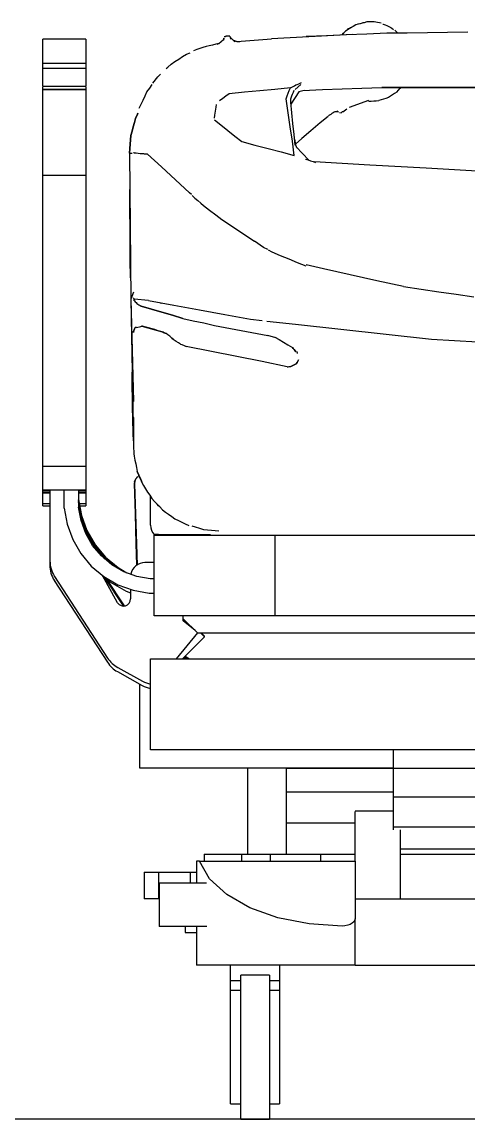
# Model space of a CAD drawing. Header units: millimetres. Extents: x 3552052 to 4144896, y -707811 to -630695.
# Drawn here: x 3664224 to 3664654, y -700186 to -699130 of the extents above; entities that cross this region are included whole.
import ezdxf

# ---------------------------------------------------------------- set-up
doc = ezdxf.new("R2010")
doc.units = ezdxf.units.MM
doc.header["$LTSCALE"] = 6
doc.header["$MEASUREMENT"] = 0
doc.layers.add('EQP', color=6, linetype='CONTINUOUS', lineweight=0)
doc.layers.add('MEP_HVAC_RA_DUCT', color=1, linetype='CONTINUOUS', lineweight=0)

msp = doc.modelspace()

# ---------------------------------------------------------------- linework, layer by layer
at = {"layer": 'EQP', "lineweight": -3}
for p, q in [((3664550.7, -699131.7), (3664552.9, -699130.7)), ((3664552.9, -699130.7), (3664554.2, -699130.8)), ((3664542.5, -699142.3), (3664464.6, -699146.5)), ((3664532.6, -699142.5), (3664533.9, -699140.9)), ((3664533.9, -699140.9), (3664534.4, -699140.5)), ((3664537.9, -699137.8), (3664538.9, -699136.6)), ((3664538.9, -699136.6), (3664541.3, -699135.6)), ((3664540.1, -699136.1), (3664540.6, -699135.7)), ((3664548.1, -699132.2), (3664547.8, -699132.4)), ((3664549.9, -699131.9), (3664548.1, -699132.2)), ((3664580.6, -699136.1), (3664582.1, -699137.4)), ((3664583.3, -699138), (3664586, -699140.6)), ((3664285.8, -699146.7), (3664244.5, -699146.7)), ((3664244.5, -699146.8), (3664244.5, -699146.7)), ((3664244.5, -699154.3), (3664244.5, -699146.8)), ((3664285.8, -699146.7), (3664285.8, -699146.8)), ((3664285.8, -699146.8), (3664285.8, -699154.3)), ((3664412.5, -699151.4), (3664414.1, -699150.9)), ((3664414.1, -699150.9), (3664418.3, -699147.1)), ((3664418.7, -699146.7), (3664419.3, -699145.9)), ((3664420.4, -699144.3), (3664420.9, -699143.6)), ((3664427.5, -699147.3), (3664431.2, -699149.1)), ((3664431.2, -699149.1), (3664464.6, -699146.5)), ((3664431.2, -699149.1), (3664434.1, -699148.9)), ((3664244.5, -699170.1), (3664244.5, -699154.3)), ((3664285.8, -699154.3), (3664285.8, -699170.1)), ((3664382.7, -699161.1), (3664386.4, -699159.9)), ((3664382.7, -699161.1), (3664386.3, -699160)), ((3664285.8, -699170), (3664244.5, -699170)), ((3664244.5, -699174.5), (3664244.5, -699170.1)), ((3664285.8, -699170.1), (3664285.8, -699174.5)), ((3664244.5, -699191.5), (3664244.5, -699174.5)), ((3664244.5, -699174.5), (3664285.8, -699174.5)), ((3664285.8, -699174.5), (3664285.8, -699191.5)), ((3664350.5, -699189.2), (3664355.1, -699182.9)), ((3664357.9, -699180.4), (3664355.1, -699182.9)), ((3664285.8, -699192.3), (3664244.5, -699192.3)), ((3664244.5, -699195.3), (3664244.5, -699192.3)), ((3664285.8, -699192.3), (3664285.8, -699195.3)), ((3664493, -699190.4), (3664487.4, -699195.1)), ((3664285.8, -699195.3), (3664244.5, -699195.3)), ((3664244.5, -699277.7), (3664244.5, -699195.3)), ((3664244.5, -699195.3), (3664285.8, -699195.3)), ((3664285.8, -699195.3), (3664285.8, -699277.7)), ((3664490.8, -699197.4), (3664483.3, -699209.3)), ((3664483.2, -699207), (3664483.3, -699209.1)), ((3664529.2, -699216.9), (3664527.4, -699216.1)), ((3664533.4, -699216.7), (3664537.1, -699213.7)), ((3664558, -699205.8), (3664539.3, -699212.4)), ((3664558.3, -699206.4), (3664556.9, -699206.2)), ((3664520.5, -699219.7), (3664519.5, -699220.6)), ((3664530.1, -699217.2), (3664531.6, -699217.5)), ((3664329.4, -699239.3), (3664329.4, -699239.3)), ((3664486.9, -699243.1), (3664487.7, -699248.4)), ((3664487.8, -699247.2), (3664487.5, -699247.1)), ((3664488.4, -699250.2), (3664500.6, -699263.1)), ((3664244.5, -699557.7), (3664244.5, -699277.7)), ((3664244.5, -699277.7), (3664285.8, -699277.7)), ((3664285.8, -699277.7), (3664285.8, -699557.7)), ((3664457.1, -699347.2), (3664448.2, -699341)), ((3664461, -699349), (3664457.1, -699347.2)), ((3664461.5, -699349.4), (3664464.9, -699351.5)), ((3664329, -699376.4), (3664328.7, -699358.8)), ((3664478.1, -699356.9), (3664478.4, -699357)), ((3664331.7, -699390.3), (3664329.2, -699396.9)), ((3664331.7, -699396), (3664331.7, -699395.6)), ((3664329.2, -699396.9), (3664331.7, -699495.2)), ((3664346.1, -699398.3), (3664332.6, -699396.9)), ((3664357.6, -699400.4), (3664358.4, -699400.6)), ((3664444.3, -699416.2), (3664455.8, -699417.5)), ((3664332.1, -699427.2), (3664331.7, -699428.2)), ((3664331.7, -699428.2), (3664332.1, -699427.2)), ((3664334.6, -699424.1), (3664333.3, -699424.3)), ((3664334.6, -699424.1), (3664339, -699423.1)), ((3664340.5, -699423), (3664339.9, -699422.9)), ((3664339.9, -699422.9), (3664359.3, -699428.3)), ((3664340.5, -699423), (3664340.9, -699423)), ((3664343.9, -699423.7), (3664343.6, -699423.9)), ((3664349.9, -699425.5), (3664349.8, -699425.5)), ((3664349.9, -699425.5), (3664349.8, -699425.5)), ((3664349.9, -699425.5), (3664352.1, -699426.2)), ((3664331.7, -699428.6), (3664331.7, -699428.9)), ((3664331.7, -699428.9), (3664331.7, -699428.6)), ((3664331.1, -699502.4), (3664331.3, -699516.1)), ((3664331.4, -699517.2), (3664331.3, -699516.1)), ((3664244.5, -699580.4), (3664244.5, -699557.7)), ((3664244.5, -699557.7), (3664285.8, -699557.7)), ((3664285.8, -699557.7), (3664285.8, -699580.4)), ((3664332.9, -699572.7), (3664333.3, -699571.1)), ((3664336, -699567.9), (3664335.1, -699568.4)), ((3664335.1, -699568.4), (3664335.8, -699568)), ((3664337.3, -699567.2), (3664336.4, -699567.4)), ((3664337.3, -699567.2), (3664336.4, -699567.4)), ((3664336.8, -699567.3), (3664337.1, -699567.1)), ((3664337.2, -699567.1), (3664336.8, -699567.3)), ((3664337.5, -699568), (3664336.9, -699566.1)), ((3664338.9, -699570.7), (3664337.5, -699568)), ((3664244.5, -699580.4), (3664285.8, -699580.4)), ((3664244.5, -699580.7), (3664244.5, -699580.4)), ((3664244.5, -699582), (3664244.5, -699580.7)), ((3664244.5, -699580.7), (3664251.4, -699580.7)), ((3664244.5, -699582.2), (3664251.4, -699582.2)), ((3664244.5, -699583.2), (3664244.5, -699582.3)), ((3664244.5, -699583.2), (3664251.4, -699583.2)), ((3664244.5, -699593.5), (3664244.5, -699583.2)), ((3664251.2, -699583.2), (3664251.2, -699652.6)), ((3664251.4, -699580.4), (3664251.4, -699648.6)), ((3664265.2, -699598.1), (3664265.2, -699580.4)), ((3664279, -699580.4), (3664279, -699596.9)), ((3664279, -699580.7), (3664285.8, -699580.7)), ((3664279, -699582.2), (3664285.8, -699582.2)), ((3664279, -699583.2), (3664285.8, -699583.2)), ((3664285.8, -699580.4), (3664285.8, -699580.7)), ((3664285.8, -699580.7), (3664285.8, -699582)), ((3664285.8, -699582.3), (3664285.8, -699583.2)), ((3664285.8, -699583.2), (3664285.8, -699593.5)), ((3664244.5, -699595.7), (3664244.5, -699593.5)), ((3664244.5, -699593.5), (3664251.2, -699593.5)), ((3664244.5, -699595.7), (3664251.2, -699595.7)), ((3664279, -699589.6), (3664281.7, -699604.9)), ((3664281.7, -699605.4), (3664279, -699590.1)), ((3664281.7, -699606.8), (3664279, -699591.5)), ((3664281.7, -699607.2), (3664279, -699592)), ((3664279.7, -699593.5), (3664285.8, -699593.5)), ((3664280, -699595.7), (3664285.8, -699595.7)), ((3664285.8, -699593.5), (3664285.8, -699595.7)), ((3664348.1, -699614.3), (3664348.1, -699586.8)), ((3664355.9, -699595.8), (3664354.5, -699594.1)), ((3664357.1, -699596.7), (3664355.9, -699595.8)), ((3664265.2, -699598.1), (3664267.9, -699613.5)), ((3664281.3, -699609.9), (3664279, -699596.9)), ((3664281.7, -699604.9), (3664287, -699619.6)), ((3664281.7, -699605.4), (3664281.7, -699604.9)), ((3664287, -699620), (3664281.7, -699605.4)), ((3664281.7, -699607.2), (3664281.7, -699606.8)), ((3664287, -699621.4), (3664281.7, -699606.8)), ((3664369.1, -699606.4), (3664368.6, -699606.1)), ((3664267.9, -699613.5), (3664273.3, -699628.2)), ((3664285.8, -699622.3), (3664281.3, -699609.9)), ((3664287, -699621.9), (3664281.7, -699607.2)), ((3664292.4, -699633.8), (3664285.8, -699622.3)), ((3664287, -699619.6), (3664294.8, -699633.1)), ((3664287, -699620), (3664287, -699619.6)), ((3664294.8, -699633.6), (3664287, -699620)), ((3664287, -699621.9), (3664287, -699621.4)), ((3664294.8, -699635), (3664287, -699621.4)), ((3664294.8, -699635.5), (3664287, -699621.9)), ((3664351.6, -699622.9), (3664351.6, -699623.8)), ((3664351.6, -699623.8), (3664468.3, -699623.8)), ((3664351.6, -699701.5), (3664351.6, -699623.8)), ((3664468.3, -699623.8), (3664468.3, -699623.9)), ((3664468.3, -699623.9), (3665127.6, -699623.9)), ((3664468.3, -699701.6), (3664468.3, -699623.9)), ((3664273.3, -699628.2), (3664281.1, -699641.7)), ((3664300.9, -699643.9), (3664292.4, -699633.8)), ((3664294.8, -699633.1), (3664304.9, -699645.1)), ((3664294.8, -699633.6), (3664294.8, -699633.1)), ((3664304.9, -699645.6), (3664294.8, -699633.6)), ((3664294.8, -699635.5), (3664294.8, -699635)), ((3664304.9, -699647), (3664294.8, -699635)), ((3664304.3, -699646.8), (3664294.8, -699635.5)), ((3664281.1, -699641.7), (3664291.2, -699653.7)), ((3664311.1, -699652.4), (3664300.9, -699643.9)), ((3664304.9, -699645.1), (3664316.9, -699655.1)), ((3664304.9, -699645.6), (3664304.9, -699645.1)), ((3664316.9, -699655.6), (3664304.9, -699645.6)), ((3664312.2, -699653.1), (3664304.9, -699647)), ((3664291.2, -699653.7), (3664303.1, -699663.7)), ((3664322.5, -699659.1), (3664311.1, -699652.4)), ((3664316.9, -699655.1), (3664325.5, -699660.2)), ((3664316.9, -699655.6), (3664316.9, -699655.1)), ((3664323.3, -699659.3), (3664316.9, -699655.6)), ((3664334.9, -699663.6), (3664322.5, -699659.1)), ((3664351.6, -699650.4), (3664342.8, -699650.4)), ((3664255.6, -699667.6), (3664306.7, -699746.2)), ((3664255.9, -699663.6), (3664306.9, -699742.2)), ((3664316.4, -699689), (3664301.9, -699662.7)), ((3664302.1, -699663), (3664308.9, -699668.8)), ((3664303.1, -699663.7), (3664316.7, -699671.6)), ((3664322.1, -699692.1), (3664304.6, -699665.2)), ((3664305.8, -699666.2), (3664322.7, -699692.1)), ((3664308.9, -699668.8), (3664324.6, -699677.8)), ((3664348, -699665.9), (3664334.9, -699663.6)), ((3664351.6, -699665.9), (3664348, -699665.9)), ((3664316.7, -699671.6), (3664331.4, -699676.9)), ((3664324.6, -699677.8), (3664329, -699679.5)), ((3664329, -699676.1), (3664329, -699685.3)), ((3664331.4, -699676.9), (3664346.8, -699679.6)), ((3664346.8, -699679.6), (3664351.6, -699679.6)), ((3664468.3, -699701.5), (3664351.6, -699701.5)), ((3664379.7, -699704.3), (3664379.7, -699701.5)), ((3665127.6, -699701.6), (3664468.3, -699701.6)), ((3664379.7, -699704.3), (3664393.5, -699718)), ((3664379.7, -699706.3), (3664379.7, -699704.3)), ((3664391.1, -699715.6), (3664379.7, -699706.3)), ((3664373.3, -699742.9), (3664393.6, -699718)), ((3664379, -699742.9), (3664400.1, -699721.8)), ((3664393.5, -699718), (3665195.6, -699718)), ((3664400.1, -699721.8), (3664396.3, -699718)), ((3664397.1, -699718), (3664400.1, -699721)), ((3664400.1, -699721.8), (3664400.1, -699721)), ((3664348.1, -699742.9), (3665233.6, -699742.9)), ((3664348.1, -699830.4), (3664348.1, -699742.9)), ((3664380.6, -699742.9), (3664379.7, -699742.2)), ((3664383, -699742.9), (3664380.6, -699741.3)), ((3664381.4, -699740.5), (3664385.8, -699742.9)), ((3664316.7, -699751.3), (3664340.5, -699764.5)), ((3664316.4, -699755.2), (3664340.3, -699768.5)), ((3664338, -699848.1), (3664338, -699767.2)), ((3665233.6, -699830.4), (3664348.1, -699830.4)), ((3664582.1, -699848.1), (3664582.1, -699830.4)), ((3664582.1, -699848.1), (3664338, -699848.1)), ((3664441.8, -699931), (3664441.8, -699848.1)), ((3664479, -699870.9), (3664479, -699848.1)), ((3664479, -699848.1), (3664582.1, -699848.1)), ((3664582.1, -699875.6), (3664582.1, -699848.1)), ((3664582.1, -699848.1), (3665009.5, -699848.1)), ((3664479, -699900.7), (3664479, -699870.9)), ((3664479, -699870.9), (3664582.1, -699870.9)), ((3664582.1, -699904.5), (3664582.1, -699875.6)), ((3664582.1, -699875.6), (3665009.5, -699875.6)), ((3664582.1, -699889.4), (3664545.2, -699889.4)), ((3664582.1, -699889.4), (3664545.2, -699889.4)), ((3664545.2, -699889.6), (3664545.2, -699889.4)), ((3664545.2, -699937.6), (3664545.2, -699889.7)), ((3664545.2, -699889.7), (3664545.2, -699889.7)), ((3664479, -699931), (3664479, -699900.7)), ((3664479, -699900.7), (3664545.2, -699900.7)), ((3664582.1, -699907.6), (3664582.1, -699904.5)), ((3664582.1, -699904.5), (3665009.5, -699904.5)), ((3664588.6, -699907.6), (3664588.6, -699950.2)), ((3664399.9, -699931), (3664399.9, -699937.6)), ((3664399.9, -699931), (3664435.8, -699931)), ((3664436.2, -699931), (3664463.7, -699931)), ((3664436.2, -699937.6), (3664436.2, -699931)), ((3664463.7, -699931), (3664511.8, -699931)), ((3664463.7, -699937.6), (3664463.7, -699931)), ((3664511.8, -699931), (3664545.2, -699931)), ((3664511.8, -699931), (3664511.8, -699937.6)), ((3665002.9, -699926), (3664588.6, -699926)), ((3664588.6, -699931), (3665002.9, -699931)), ((3664392.5, -699937.6), (3664392.5, -699958.5)), ((3664395.3, -699937.6), (3664392.5, -699937.6)), ((3664395.3, -699937.6), (3664545.2, -699937.6)), ((3664545.2, -699937.6), (3664545.2, -699993)), ((3664342.2, -699948.3), (3664342.2, -699973.9)), ((3664342.2, -699948.3), (3664356, -699948.3)), ((3664356, -699948.3), (3664386.8, -699948.3)), ((3664356, -699948.3), (3664356, -699973.9)), ((3664386.8, -699948.3), (3664393.2, -699948.3)), ((3664386.8, -699958.5), (3664386.8, -699948.3)), ((3664588.6, -699950.2), (3664588.6, -699973.9)), ((3664356.6, -699958.5), (3664356.6, -700000.5)), ((3664356.6, -699958.5), (3664371.2, -699958.5)), ((3664371.2, -699958.5), (3664402.2, -699958.5)), ((3664356, -699973.9), (3664342.2, -699973.9)), ((3664356.6, -699973.9), (3664356, -699973.9)), ((3664545.2, -699973.9), (3665050.4, -699973.9)), ((3664545.2, -700037.7), (3664545.2, -699993)), ((3664371.2, -700000.5), (3664356.6, -700000.5)), ((3664402.3, -700000.5), (3664371.2, -700000.5)), ((3664381.6, -700000.5), (3664381.6, -700006.2)), ((3664381.6, -700006.2), (3664392.6, -700006.2)), ((3664392.5, -700000.5), (3664392.5, -700023.1)), ((3664392.6, -700024.1), (3664392.6, -700037.7)), ((3664532.5, -700037.7), (3664392.6, -700037.7)), ((3664425.2, -700052.4), (3664425.2, -700037.7)), ((3664472.5, -700037.7), (3664472.5, -700052.4)), ((3664545.2, -700037.7), (3664532.5, -700037.7)), ((3664545.2, -700037.7), (3665050.4, -700037.7)), ((3664462.7, -700047.4), (3664435.2, -700047.4)), ((3664435.2, -700116.6), (3664435.2, -700047.4)), ((3664462.7, -700047.4), (3664462.7, -700116.6)), ((3664425.2, -700062.2), (3664425.2, -700052.4)), ((3664425.2, -700052.4), (3664435.2, -700052.4)), ((3664462.7, -700052.4), (3664472.5, -700052.4)), ((3664472.5, -700052.4), (3664472.5, -700062.2)), ((3664435.2, -700062.2), (3664425.2, -700062.2)), ((3664425.2, -700171), (3664425.2, -700062.2)), ((3664435.2, -700062.2), (3664425.2, -700062.2)), ((3664472.5, -700062.2), (3664462.7, -700062.2)), ((3664472.5, -700062.2), (3664462.7, -700062.2)), ((3664472.5, -700062.2), (3664472.5, -700171)), ((3664435.2, -700185.7), (3664435.2, -700116.6)), ((3664462.7, -700116.6), (3664462.7, -700185.7)), ((3664425.2, -700171), (3664435.2, -700171)), ((3664462.7, -700171), (3664472.5, -700171)), ((3664435.2, -700185.7), (3664462.7, -700185.7))]:
    msp.add_line(p, q, dxfattribs=at)
at = {"layer": 'EQP', "lineweight": -3, "flags": 128}
for points in [[(3664556.5, -699130.2), (3664553.8, -699130.9), (3664551.1, -699131.6), (3664548.4, -699132.2), (3664545.7, -699132.9)], [(3664563.4, -699130.2), (3664561.7, -699130.2), (3664560, -699130.2), (3664558.2, -699130.2), (3664556.5, -699130.2)], [(3664570.2, -699131.4), (3664568.5, -699131.1), (3664566.8, -699130.8), (3664565.1, -699130.5), (3664563.4, -699130.2)], [(3664498.1, -699143.9), (3664517.5, -699143.1), (3664536.9, -699142.3), (3664556.3, -699141.5), (3664575.7, -699140.7)], [(3664535.8, -699138.9), (3664533.9, -699141.1), (3664532.7, -699142.5)], [(3664545.7, -699132.9), (3664543.2, -699134.4), (3664540.8, -699135.9), (3664538.3, -699137.4), (3664535.8, -699138.9)], [(3664540.6, -699135.7), (3664541.8, -699135.1), (3664543, -699134.5)], [(3664571.8, -699132.2), (3664572.1, -699132.3), (3664574, -699132.9), (3664575.8, -699133.5)], [(3664575.7, -699140.7), (3664595.2, -699140.5), (3664614.7, -699140.2), (3664634.2, -699140), (3664653.6, -699139.7)], [(3664575.8, -699133.5), (3664577, -699134.2), (3664578.2, -699134.8), (3664579.4, -699135.5), (3664580.6, -699136.1)], [(3664414.1, -699151), (3664411, -699151.7), (3664407.8, -699152.4), (3664404.7, -699153), (3664401.6, -699153.7)], [(3664418.7, -699147.7), (3664418.7, -699147.2), (3664418.7, -699146.7), (3664418.7, -699146.3), (3664418.7, -699145.8)], [(3664420.9, -699144.2), (3664420.4, -699144.3), (3664420, -699144.4), (3664419.5, -699144.5), (3664419.1, -699144.6)], [(3664420.9, -699143.6), (3664421.5, -699143.6), (3664422.1, -699143.5), (3664422.8, -699143.5), (3664423.4, -699143.5)], [(3664420.9, -699143.6), (3664420.9, -699143.7), (3664420.9, -699143.8), (3664420.9, -699143.9), (3664420.9, -699144)], [(3664420.9, -699144), (3664420.9, -699143.9), (3664420.9, -699143.8), (3664420.9, -699143.7), (3664420.9, -699143.6)], [(3664424.6, -699143.9), (3664424.3, -699143.9), (3664424, -699143.8), (3664423.7, -699143.7), (3664423.4, -699143.6)], [(3664424.6, -699143.9), (3664424.8, -699144.7), (3664425, -699145.4), (3664425.2, -699146.1), (3664425.4, -699146.7)], [(3664429.4, -699149.2), (3664428.4, -699148.3), (3664427.5, -699147.3), (3664426.5, -699146.3), (3664425.5, -699145.4)], [(3664427.5, -699147.4), (3664428.8, -699148), (3664430, -699148.5), (3664431.3, -699149.1)], [(3664431.2, -699149.1), (3664431.2, -699149.1), (3664431.2, -699149.1), (3664431.2, -699149.1), (3664431.3, -699149.1)], [(3664431.3, -699149.1), (3664431.2, -699149.1), (3664431.2, -699149.1), (3664431.2, -699149.1), (3664431.2, -699149.1)], [(3664368, -699170.7), (3664371.7, -699168.3), (3664375.4, -699165.9), (3664379, -699163.5), (3664382.7, -699161.1)], [(3664401.6, -699153.7), (3664398.6, -699154.7), (3664395.7, -699155.8), (3664392.7, -699156.8), (3664389.7, -699157.9)], [(3664363.3, -699175.1), (3664364.8, -699173.7), (3664368, -699170.7)], [(3664344.8, -699197.4), (3664347.4, -699193.8), (3664349.9, -699190.2)], [(3664482.8, -699193.6), (3664468, -699195), (3664453.3, -699196.4), (3664438.5, -699197.8), (3664423.8, -699199.2)], [(3664478.8, -699204), (3664479.8, -699201.4), (3664480.8, -699198.8), (3664481.8, -699196.2), (3664482.8, -699193.6)], [(3664482.8, -699193.6), (3664484.1, -699192.9), (3664485.4, -699192.2), (3664486.8, -699191.5), (3664488.1, -699190.8)], [(3664488.1, -699190.8), (3664489.5, -699190.2), (3664490.8, -699189.6), (3664492.2, -699189), (3664493.5, -699188.4)], [(3664494.8, -699196), (3664513.8, -699195.3), (3664532.8, -699194.6), (3664551.7, -699193.9), (3664570.7, -699193.2)], [(3665014.3, -699193.2), (3664903.4, -699193.2), (3664792.5, -699193.2), (3664681.6, -699193.2), (3664570.7, -699193.2)], [(3664570.7, -699193.2), (3664681.6, -699193.2), (3664792.5, -699193.2), (3664903.4, -699193.2), (3665014.3, -699193.2)], [(3664585.2, -699197.8), (3664586.9, -699195.8), (3664588.6, -699193.9), (3664589.3, -699193.2)], [(3664337.4, -699213), (3664339.2, -699209.2), (3664341.1, -699205.3), (3664342.9, -699201.3), (3664344.8, -699197.4)], [(3664423.8, -699199.2), (3664420.8, -699201.5), (3664417.7, -699203.8), (3664414.7, -699206.1)], [(3664486.6, -699258.5), (3664484.7, -699244.9), (3664482.7, -699231.2), (3664480.7, -699217.6), (3664478.8, -699204)], [(3664483.1, -699207.2), (3664483.2, -699206.2), (3664483.3, -699205.2), (3664483.4, -699204.2), (3664483.5, -699203.2)], [(3664483.5, -699203.2), (3664484.3, -699201.4), (3664485, -699199.5), (3664485.7, -699197.6), (3664486.5, -699195.8)], [(3664496.3, -699196.1), (3664494.9, -699196.4), (3664493.5, -699196.7), (3664492.2, -699197.1), (3664490.8, -699197.4)], [(3664577.1, -699202.9), (3664574.8, -699203.7), (3664572.5, -699204.4), (3664570.2, -699205.2), (3664567.8, -699205.9)], [(3664585.2, -699197.8), (3664583.1, -699199.1), (3664581.1, -699200.4), (3664579.1, -699201.6), (3664577.1, -699202.9)], [(3664411.5, -699209.6), (3664411.1, -699212.3), (3664410.5, -699216.1), (3664409.8, -699220), (3664409.4, -699222.6)], [(3664487.5, -699248.7), (3664486.4, -699238.3), (3664485.3, -699228), (3664484.2, -699217.6), (3664483.1, -699207.2)], [(3664558.3, -699206.4), (3664560.7, -699206.3), (3664563.1, -699206.2), (3664565.5, -699206), (3664567.8, -699205.9)], [(3664329.4, -699239.3), (3664330.5, -699235.2), (3664331.6, -699231.1), (3664332.7, -699227), (3664333.8, -699222.9)], [(3664333.7, -699223), (3664332.7, -699227), (3664331.6, -699231.1), (3664330.5, -699235.2), (3664329.4, -699239.3)], [(3664329.4, -699239.3), (3664330.5, -699235.2), (3664331.6, -699231.1), (3664332.7, -699227), (3664333.7, -699223)], [(3664336.1, -699218), (3664335.6, -699219), (3664333.8, -699222.9)], [(3664333.8, -699222.9), (3664335.6, -699219), (3664336.1, -699218)], [(3664409.8, -699224.3), (3664415.9, -699229.2), (3664422.6, -699234.5), (3664429.3, -699239.9), (3664436, -699245.3)], [(3664519.1, -699221), (3664511.6, -699227.3), (3664502.6, -699234.9), (3664493.7, -699242.4), (3664487.6, -699247.6)], [(3664525, -699217.1), (3664523.9, -699217.7), (3664522.8, -699218.4), (3664521.6, -699219.1), (3664520.5, -699219.7)], [(3664528.2, -699216.4), (3664527.4, -699216.5), (3664526.6, -699216.6), (3664525.7, -699216.8), (3664525.4, -699216.8)], [(3664533.2, -699216.5), (3664532.8, -699216.7), (3664532.4, -699217), (3664532, -699217.2), (3664531.6, -699217.5)], [(3664533.2, -699216.4), (3664533.2, -699216.5), (3664533.3, -699216.6), (3664533.4, -699216.6), (3664533.4, -699216.7)], [(3664327.9, -699256.3), (3664328.3, -699252), (3664328.6, -699247.8), (3664329, -699243.5), (3664329.4, -699239.3)], [(3664327.9, -699256.3), (3664328.3, -699252), (3664328.6, -699247.8), (3664329, -699243.5), (3664329.4, -699239.3)], [(3664329.4, -699239.3), (3664329, -699243.5), (3664328.6, -699247.8), (3664328.3, -699252), (3664327.9, -699256.3)], [(3664436, -699245.3), (3664448.7, -699248.6), (3664461.3, -699251.9), (3664474, -699255.2), (3664486.6, -699258.5)], [(3664487.8, -699247.2), (3664487.6, -699246.5), (3664487.4, -699245.8), (3664487.2, -699245.1)], [(3664327.9, -699256.3), (3664328.2, -699291.4), (3664328.5, -699326.6), (3664328.8, -699361.8), (3664329.2, -699396.9)], [(3664327.9, -699256.3), (3664328, -699256.3), (3664328, -699256.3), (3664328.1, -699256.3), (3664328.2, -699256.3)], [(3664328.2, -699256.3), (3664328.7, -699256.3), (3664329.3, -699256.3), (3664329.8, -699256.3), (3664330.4, -699256.3)], [(3664332.7, -699256.3), (3664332.4, -699256.1), (3664332.2, -699256), (3664331.9, -699255.9), (3664331.7, -699255.7)], [(3664339.8, -699257.1), (3664338.1, -699256.9), (3664336.3, -699256.7), (3664334.5, -699256.5), (3664332.7, -699256.3)], [(3664342.4, -699257.3), (3664341.8, -699257.2), (3664341.1, -699257.2), (3664340.5, -699257.2), (3664339.8, -699257.1)], [(3664345.2, -699257.3), (3664344.5, -699257.3), (3664343.8, -699257.3), (3664343.1, -699257.3), (3664342.4, -699257.3)], [(3664387.7, -699296.2), (3664385.8, -699294.5), (3664372.3, -699282.1), (3664358.7, -699269.7), (3664345.2, -699257.3)], [(3664487.7, -699248.4), (3664488.3, -699249.9), (3664488.9, -699251.4)], [(3664497.5, -699262.1), (3664499.9, -699262.9), (3664502.3, -699263.7), (3664504.7, -699264.5), (3664507.1, -699265.3)], [(3664700.3, -699275.7), (3664667.9, -699273.9), (3664613.6, -699270.9), (3664559.3, -699267.9), (3664506.1, -699264.9)], [(3664328.7, -699358.8), (3664328.5, -699333.1), (3664328.3, -699307.5), (3664328.2, -699291.4)], [(3664388.3, -699297.3), (3664391, -699299.7), (3664393.8, -699302), (3664396.6, -699304.4), (3664399.3, -699306.8)], [(3664399.3, -699306.8), (3664405.1, -699311.3), (3664411, -699315.7), (3664416.8, -699320.2), (3664448.2, -699341)], [(3664464.9, -699351.5), (3664473.1, -699354.8), (3664481.2, -699358.1), (3664489.4, -699361.5), (3664497.6, -699364.8)], [(3664591.6, -699384.8), (3664566, -699379.1), (3664540.4, -699373.4), (3664514.8, -699367.7), (3664497.9, -699363.9)], [(3664591.6, -699384.8), (3664608.6, -699387.2), (3664625.6, -699389.7), (3664642.5, -699392.1), (3664659.5, -699394.5)], [(3664329.2, -699396.9), (3664329.8, -699432.1), (3664330.5, -699467.2), (3664331.1, -699502.4), (3664331.7, -699532.3)], [(3664331.7, -699396), (3664331.9, -699396.2), (3664332.1, -699396.4), (3664332.3, -699396.6), (3664332.6, -699396.9)], [(3664333.2, -699397.3), (3664332.9, -699397.3), (3664332.6, -699397.4), (3664332.2, -699397.5), (3664331.9, -699397.5)], [(3664331.9, -699397.5), (3664332.7, -699398.4), (3664333.5, -699399.3), (3664334.3, -699400.1), (3664335.1, -699401)], [(3664335.1, -699401), (3664336.1, -699401.6), (3664337.1, -699402.3), (3664338.1, -699402.9), (3664339.1, -699403.5)], [(3664379.2, -699415.4), (3664369.2, -699412.4), (3664359.2, -699409.4), (3664349.1, -699406.5), (3664339.1, -699403.5)], [(3664339.1, -699403.5), (3664349.1, -699406.5), (3664359.2, -699409.4), (3664369.2, -699412.4), (3664379.2, -699415.4)], [(3664346.1, -699398.3), (3664370.6, -699402.8), (3664395.2, -699407.3), (3664419.8, -699411.7), (3664444.3, -699416.2)], [(3664379.2, -699415.4), (3664389.4, -699417.6), (3664399.6, -699419.8), (3664409.8, -699422.1), (3664420, -699424.3)], [(3664333.3, -699424.3), (3664332.9, -699425.3), (3664332.5, -699426.3), (3664332.2, -699427)], [(3664332.2, -699427), (3664332.5, -699426.3), (3664332.9, -699425.3), (3664333.3, -699424.3)], [(3664339, -699423.1), (3664339.5, -699423), (3664340, -699423)], [(3664349.9, -699425.5), (3664347.4, -699424.8), (3664344.9, -699424.2), (3664342.4, -699423.5), (3664340.5, -699423)], [(3664340.9, -699423), (3664341.7, -699423.2), (3664342.4, -699423.4), (3664343.2, -699423.5), (3664343.9, -699423.7)], [(3664343.9, -699423.7), (3664345.4, -699424.1), (3664346.9, -699424.6), (3664348.4, -699425), (3664349.9, -699425.5)], [(3664359.3, -699428.3), (3664356.9, -699427.6), (3664354.6, -699426.9), (3664352.2, -699426.2), (3664349.9, -699425.5)], [(3664420, -699424.3), (3664430.3, -699426.1), (3664440.6, -699428), (3664450.9, -699429.9), (3664461.2, -699431.7)], [(3664460.3, -699418), (3664487.9, -699421.1), (3664531.4, -699425.9), (3664575, -699430.7), (3664618.5, -699435.5)], [(3664331.7, -699428.9), (3664331.7, -699428.7), (3664331.7, -699428.6), (3664331.7, -699428.4), (3664331.7, -699428.2)], [(3664331.7, -699428.2), (3664331.7, -699428.4), (3664331.7, -699428.6), (3664331.7, -699428.7), (3664331.7, -699428.9)], [(3664359.3, -699428.3), (3664360.3, -699428.7), (3664361.3, -699429.2), (3664362.3, -699429.6), (3664363.3, -699430)], [(3664363.3, -699430), (3664362.3, -699429.6), (3664361.3, -699429.2), (3664360.3, -699428.7), (3664359.3, -699428.3)], [(3664366.8, -699432.5), (3664365.9, -699431.9), (3664365, -699431.3), (3664364.2, -699430.6), (3664363.3, -699430)], [(3664366.8, -699432.5), (3664367.8, -699433.4), (3664368.8, -699434.4), (3664369.9, -699435.3), (3664370.9, -699436.2)], [(3664370.9, -699436.2), (3664369.9, -699435.3), (3664368.8, -699434.4), (3664367.8, -699433.4), (3664366.8, -699432.5)], [(3664377.2, -699440.1), (3664377.2, -699440.1), (3664375.1, -699438.8), (3664373, -699437.5), (3664370.9, -699436.2)], [(3664469.9, -699434.5), (3664467.7, -699433.8), (3664464.4, -699432.8), (3664461.2, -699431.7)], [(3664467.9, -699433.4), (3664472.1, -699435.8), (3664476.3, -699438.3), (3664480.5, -699440.8), (3664484.7, -699443.3)], [(3664618.5, -699435.5), (3664662.9, -699437.9), (3664707.4, -699440.3), (3664751.8, -699442.7), (3664796.2, -699445.1)], [(3664377.2, -699440.1), (3664378.4, -699440.6), (3664380.5, -699441.5), (3664382.5, -699442.4)], [(3664479.8, -699461.9), (3664455.5, -699457), (3664431.2, -699452.1), (3664406.8, -699447.3), (3664382.5, -699442.4)], [(3664488.2, -699447.5), (3664487.3, -699446.5), (3664486.4, -699445.4), (3664485.6, -699444.3), (3664484.7, -699443.3)], [(3664484.7, -699443.3), (3664485.6, -699444.3), (3664486.4, -699445.4), (3664487.3, -699446.5), (3664488.2, -699447.5)], [(3664488.9, -699447.3), (3664489, -699447.8), (3664489.2, -699448.3), (3664489.4, -699448.8), (3664489.5, -699449.3)], [(3664490.5, -699455.1), (3664489.9, -699456.4), (3664489.2, -699457.7), (3664488.5, -699459)], [(3664488.5, -699459), (3664489.2, -699457.7), (3664489.9, -699456.4), (3664490.5, -699455.1)], [(3664331.3, -699516.1), (3664330.6, -699476.8), (3664330.5, -699467.2)], [(3664479.8, -699461.9), (3664480.6, -699461.9), (3664481.5, -699461.8), (3664482.3, -699461.8), (3664483.1, -699461.8)], [(3664488.5, -699459), (3664487.1, -699459.7), (3664485.8, -699460.4), (3664484.5, -699461.1), (3664483.1, -699461.8)], [(3664483.1, -699461.8), (3664484.5, -699461.1), (3664485.8, -699460.4), (3664487.1, -699459.7), (3664488.5, -699459)], [(3664331.7, -699510.7), (3664331.7, -699538)], [(3664331.7, -699533.3), (3664331.7, -699532.2), (3664331.5, -699526.8), (3664331.4, -699521.5), (3664331.3, -699516.1)], [(3664331.7, -699538.4), (3664331.9, -699540.5), (3664332, -699543.1), (3664332.2, -699545.6), (3664332.3, -699548.1)], [(3664332.3, -699548.1), (3664333.1, -699551.8), (3664333.9, -699555.4), (3664334.7, -699559), (3664335.5, -699562.7)], [(3664335.5, -699562.7), (3664337, -699566.1), (3664338.4, -699569.5), (3664339.8, -699572.9), (3664341.3, -699576.3)], [(3664341.3, -699576.3), (3664339.8, -699572.9), (3664338.4, -699569.5), (3664337, -699566.1), (3664335.5, -699562.7)], [(3664333.3, -699571.1), (3664333.2, -699572), (3664333, -699572.8), (3664332.9, -699573.7), (3664332.7, -699574.5)], [(3664332.7, -699574.5), (3664332.9, -699573.7), (3664333, -699572.8), (3664333.2, -699572), (3664333.3, -699571.1)], [(3664332.9, -699572.7), (3664332.8, -699573.1), (3664332.8, -699573.6), (3664332.8, -699574.1), (3664332.7, -699574.5)], [(3664332.7, -699574.5), (3664333.6, -699603.5), (3664334.5, -699632.4), (3664335.1, -699652.9)], [(3664335.1, -699652.9), (3664334.5, -699632.4), (3664333.6, -699603.5), (3664332.7, -699574.5)], [(3664335.1, -699652.9), (3664334.5, -699632.4), (3664333.6, -699603.5), (3664332.7, -699574.5)], [(3664332.7, -699574.5), (3664333.7, -699603.5), (3664334.6, -699632.4), (3664335.3, -699652.8)], [(3664333.3, -699571.1), (3664333.2, -699571.5), (3664333.1, -699571.9), (3664333, -699572.3), (3664332.9, -699572.7)], [(3664335.1, -699568.4), (3664334.7, -699569.1), (3664334.2, -699569.8), (3664333.8, -699570.5), (3664333.3, -699571.1)], [(3664333.3, -699571.1), (3664333.8, -699570.5), (3664334.2, -699569.8), (3664334.7, -699569.1), (3664335.1, -699568.4)], [(3664341.3, -699576.3), (3664343.3, -699579.4), (3664345.3, -699582.5), (3664347.4, -699585.6), (3664349.4, -699588.7)], [(3664349.4, -699588.7), (3664352, -699591.4), (3664354.5, -699594.1), (3664357.1, -699596.8), (3664359.6, -699599.5)], [(3664359.6, -699599.5), (3664362.6, -699601.7), (3664365.6, -699603.9), (3664368.6, -699606.1), (3664371.6, -699608.3)], [(3664371.6, -699608.3), (3664375, -699609.9), (3664378.3, -699611.5), (3664381.7, -699613.1), (3664385, -699614.8)], [(3664399.4, -699618.8), (3664395.5, -699617.6), (3664391.6, -699616.4), (3664388.2, -699615.3)], [(3664414, -699620.2), (3664410.5, -699619.8), (3664406.8, -699619.5), (3664403.1, -699619.1), (3664399.4, -699618.8)], [(3664532.5, -700000), (3664500.8, -699998), (3664470.7, -699992), (3664443.8, -699982.4), (3664421.6, -699969.7), (3664405.1, -699954.5), (3664395.3, -699937.6)], [(3664545.2, -699993), (3664544.9, -699994.5), (3664543.9, -699996), (3664542.4, -699997.3), (3664540.4, -699998.4), (3664538, -699999.3), (3664535.3, -699999.8), (3664532.5, -700000)], [(3664392.5, -700023.1), (3664392.6, -700023.6), (3664392.6, -700024.1)]]:
    msp.add_lwpolyline(points, dxfattribs=at)
at = {"layer": 'EQP', "lineweight": -3}
for centre, radius, start, end in [((3664361.9, -699614.3), 13.7, 180, 221.1215), ((3664278.9, -699648.6), 27.5, 180, 213), ((3664342.8, -699664.2), 13.8, 90, 168.8625), ((3664322.2, -699685.3), 6.88, 213, 0), ((3664330, -699727.2), 27.5, 213, 241), ((3664353.8, -699740.4), 27.5, 241, 257.989)]:
    msp.add_arc(centre, radius, start, end, dxfattribs=at)
for centre, major_axis, ratio, start_param, end_param in [((3664405.8, -699622.9), (-54.2, 0), 0.008727, 0, 1.570796), ((3664278.7, -699652.6), (27.5, 0), 0.999962, 3.141593, 3.717551), ((3664329.7, -699731.2), (27.5, 0), 0.999962, 3.717551, 4.206243), ((3664353.6, -699744.4), (27.5, 0), 0.999962, 4.206243, 4.511798)]:
    msp.add_ellipse(centre, major_axis=major_axis, ratio=ratio, start_param=start_param, end_param=end_param, dxfattribs=at)
at = {"layer": 'MEP_HVAC_RA_DUCT', "color": 7, "lineweight": 30}
msp.add_lwpolyline([(3665751.9, -700185.7), (3659191.9, -700185.7)], dxfattribs=at)

doc.saveas('drawing.dxf')
